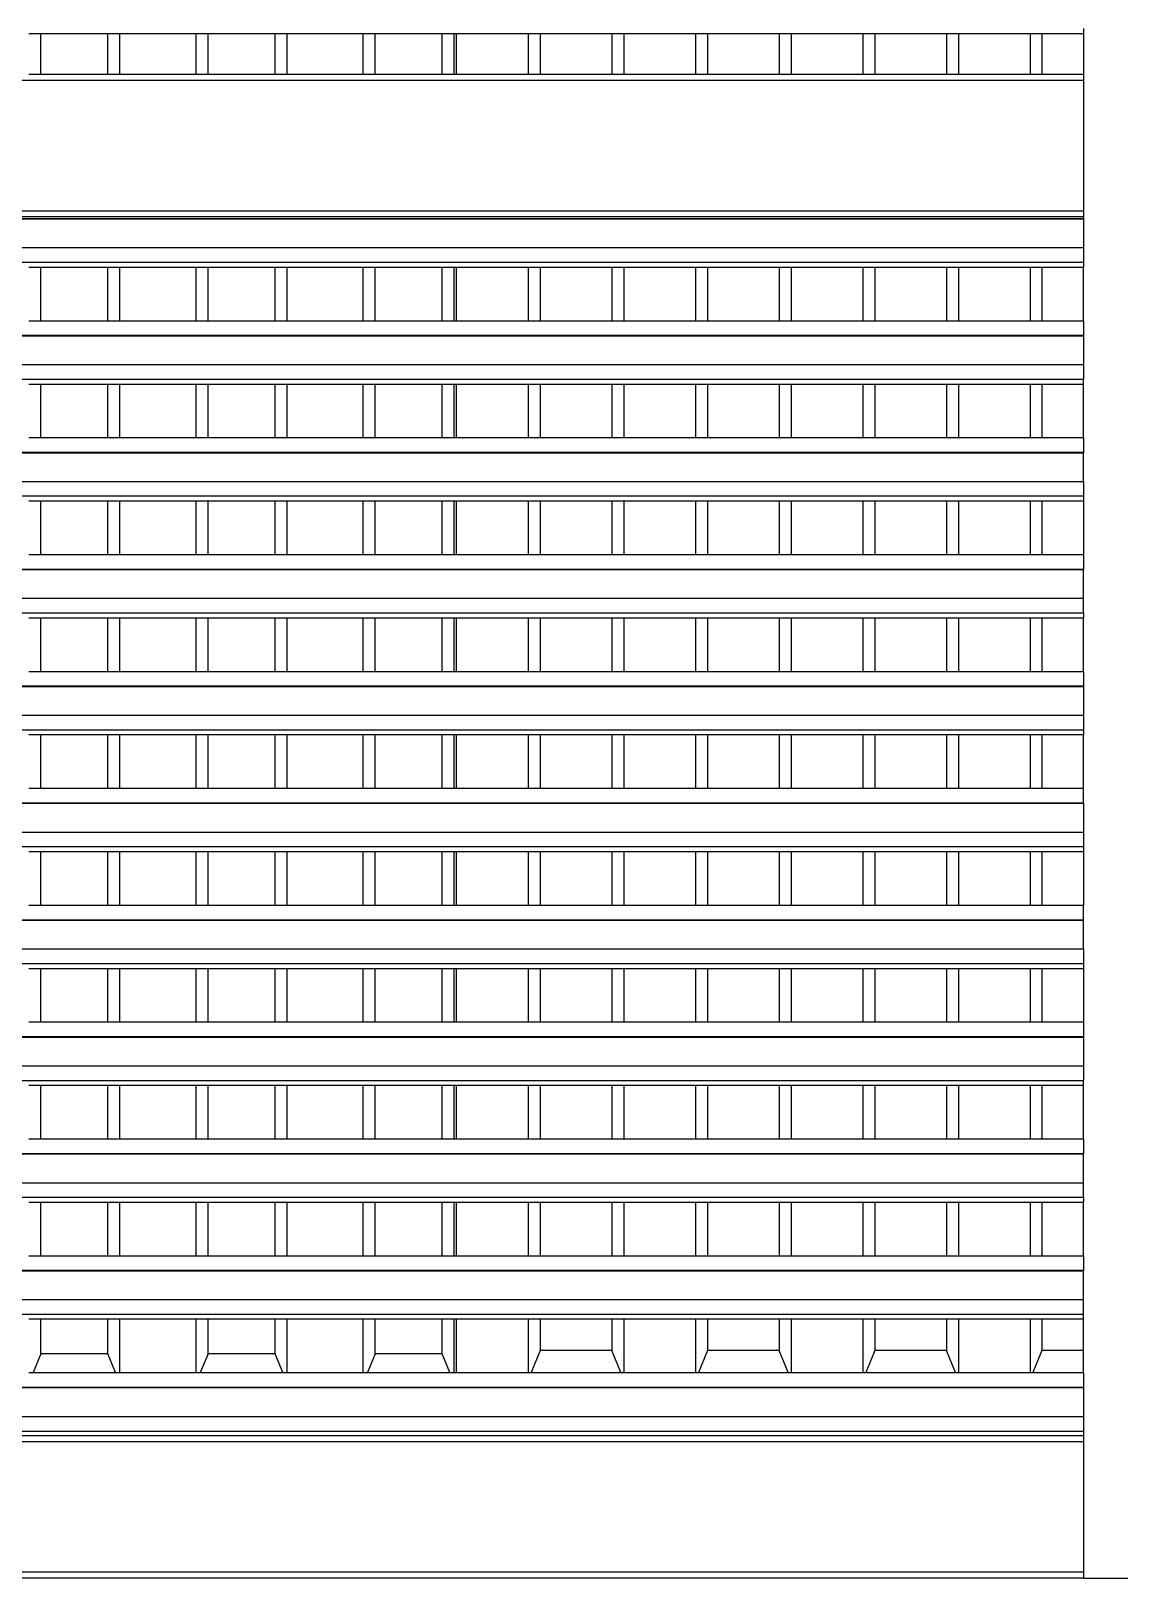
# Model space of a CAD drawing. Extents: x -49.7 to 49.7, y -10.2 to 18.8.
# Drawn here: x -23.678 to -21.841, y 11.671 to 14.282 of the extents above; entities that cross this region are included whole.
import ezdxf

# ---------------------------------------------------------------- set-up
doc = ezdxf.new("R2010")
doc.units = 0
doc.layers.get('0').update_dxf_attribs({"linetype": 'CONTINUOUS'})

msp = doc.modelspace()

# ---------------------------------------------------------------- linework, layer by layer
for p, q in [((-21.9007, 14.2862), (-21.9007, 14.2779)), ((-23.6815, 14.2779), (-23.6613, 14.2779)), ((-23.6613, 14.2083), (-23.6613, 14.2779)), ((-23.6613, 14.2779), (-23.5481, 14.2779)), ((-23.5481, 14.2083), (-23.5481, 14.2779)), ((-23.5481, 14.2779), (-23.528, 14.2779)), ((-23.528, 14.2083), (-23.528, 14.2779)), ((-23.528, 14.2779), (-23.3991, 14.2779)), ((-23.3991, 14.2083), (-23.3991, 14.2779)), ((-23.3991, 14.2779), (-23.3789, 14.2779)), ((-23.3789, 14.2083), (-23.3789, 14.2779)), ((-23.3789, 14.2779), (-23.2657, 14.2779)), ((-23.2657, 14.2083), (-23.2657, 14.2779)), ((-23.2657, 14.2779), (-23.2455, 14.2779)), ((-23.2455, 14.2083), (-23.2455, 14.2779)), ((-23.2455, 14.2779), (-23.1167, 14.2779)), ((-23.1167, 14.2083), (-23.1167, 14.2779)), ((-23.1167, 14.2779), (-23.0965, 14.2779)), ((-23.0965, 14.2083), (-23.0965, 14.2779)), ((-23.0965, 14.2779), (-22.9833, 14.2779)), ((-22.9833, 14.2083), (-22.9833, 14.2779)), ((-22.9833, 14.2779), (-22.9631, 14.2779)), ((-22.9631, 14.2083), (-22.9631, 14.2779)), ((-22.9631, 14.2779), (-22.9592, 14.2779)), ((-22.9592, 14.2083), (-22.9592, 14.2779)), ((-22.9592, 14.2779), (-22.8382, 14.2779)), ((-22.8382, 14.2779), (-22.8382, 14.2083)), ((-22.8382, 14.2779), (-22.818, 14.2779)), ((-22.818, 14.2779), (-22.818, 14.2083)), ((-22.818, 14.2779), (-22.697, 14.2779)), ((-22.697, 14.2779), (-22.697, 14.2083)), ((-22.697, 14.2779), (-22.6768, 14.2779)), ((-22.6768, 14.2779), (-22.6768, 14.2083)), ((-22.6768, 14.2779), (-22.5558, 14.2779)), ((-22.5558, 14.2779), (-22.5558, 14.2083)), ((-22.5558, 14.2779), (-22.5356, 14.2779)), ((-22.5356, 14.2779), (-22.5356, 14.2083)), ((-22.5356, 14.2779), (-22.4146, 14.2779)), ((-22.4146, 14.2779), (-22.4146, 14.2083)), ((-22.4146, 14.2779), (-22.3944, 14.2779)), ((-22.3944, 14.2779), (-22.3944, 14.2083)), ((-22.3944, 14.2779), (-22.2734, 14.2779)), ((-22.2734, 14.2779), (-22.2734, 14.2083)), ((-22.2734, 14.2779), (-22.2532, 14.2779)), ((-22.2532, 14.2779), (-22.2532, 14.2083)), ((-22.2532, 14.2779), (-22.1321, 14.2779)), ((-22.1321, 14.2779), (-22.1321, 14.2083)), ((-22.1321, 14.2779), (-22.112, 14.2779)), ((-22.112, 14.2779), (-22.112, 14.2083)), ((-22.112, 14.2779), (-21.9909, 14.2779)), ((-21.9909, 14.2779), (-21.9909, 14.2083)), ((-21.9909, 14.2779), (-21.9708, 14.2779)), ((-21.9708, 14.2779), (-21.9708, 14.2083)), ((-21.9708, 14.2779), (-21.9007, 14.2779)), ((-21.9007, 14.2779), (-21.9007, 14.2083)), ((-23.6613, 14.2083), (-23.6815, 14.2083)), ((-23.5481, 14.2083), (-23.6613, 14.2083)), ((-23.528, 14.2083), (-23.5481, 14.2083)), ((-23.3991, 14.2083), (-23.528, 14.2083)), ((-23.3789, 14.2083), (-23.3991, 14.2083)), ((-23.2657, 14.2083), (-23.3789, 14.2083)), ((-23.2455, 14.2083), (-23.2657, 14.2083)), ((-23.1167, 14.2083), (-23.2455, 14.2083)), ((-23.0965, 14.2083), (-23.1167, 14.2083)), ((-22.9833, 14.2083), (-23.0965, 14.2083)), ((-22.9631, 14.2083), (-22.9833, 14.2083)), ((-22.9592, 14.2083), (-22.9631, 14.2083)), ((-22.8382, 14.2083), (-22.9592, 14.2083)), ((-22.818, 14.2083), (-22.8382, 14.2083)), ((-22.697, 14.2083), (-22.818, 14.2083)), ((-22.6768, 14.2083), (-22.697, 14.2083)), ((-22.5558, 14.2083), (-22.6768, 14.2083)), ((-22.5356, 14.2083), (-22.5558, 14.2083)), ((-22.4146, 14.2083), (-22.5356, 14.2083)), ((-22.3944, 14.2083), (-22.4146, 14.2083)), ((-22.2734, 14.2083), (-22.3944, 14.2083)), ((-22.2532, 14.2083), (-22.2734, 14.2083)), ((-22.1321, 14.2083), (-22.2532, 14.2083)), ((-22.112, 14.2083), (-22.1321, 14.2083)), ((-21.9909, 14.2083), (-22.112, 14.2083)), ((-21.9708, 14.2083), (-21.9909, 14.2083)), ((-21.9007, 14.2083), (-21.9708, 14.2083)), ((-21.9007, 14.2083), (-21.9007, 14.1985)), ((-21.9007, 14.1985), (-25.4407, 14.1985)), ((-21.9007, 14.1985), (-21.9007, 13.9781)), ((-21.9007, 13.9781), (-25.4407, 13.9781)), ((-21.9007, 13.9781), (-21.9007, 13.9683)), ((-21.9007, 13.9683), (-25.4407, 13.9683)), ((-25.4407, 13.9656), (-21.9007, 13.9656)), ((-25.4407, 13.9648), (-21.9007, 13.9648)), ((-21.9007, 13.9683), (-21.9007, 13.9656)), ((-21.9007, 13.9656), (-21.9007, 13.9648)), ((-21.9007, 13.9648), (-21.9007, 13.9163)), ((-25.4407, 13.9163), (-21.9007, 13.9163)), ((-21.9007, 13.9163), (-21.9007, 13.8916)), ((-25.4407, 13.8916), (-21.9007, 13.8916)), ((-23.6815, 13.8834), (-23.6613, 13.8834)), ((-23.6613, 13.793), (-23.6613, 13.8834)), ((-23.6613, 13.8834), (-23.5481, 13.8834)), ((-23.5481, 13.793), (-23.5481, 13.8834)), ((-23.5481, 13.8834), (-23.528, 13.8834)), ((-23.528, 13.793), (-23.528, 13.8834)), ((-23.528, 13.8834), (-23.3991, 13.8834)), ((-23.3991, 13.793), (-23.3991, 13.8834)), ((-23.3991, 13.8834), (-23.3789, 13.8834)), ((-23.3789, 13.793), (-23.3789, 13.8834)), ((-23.3789, 13.8834), (-23.2657, 13.8834)), ((-23.2657, 13.793), (-23.2657, 13.8834)), ((-23.2657, 13.8834), (-23.2455, 13.8834)), ((-23.2455, 13.793), (-23.2455, 13.8834)), ((-23.2455, 13.8834), (-23.1167, 13.8834)), ((-23.1167, 13.793), (-23.1167, 13.8834)), ((-23.1167, 13.8834), (-23.0965, 13.8834)), ((-23.0965, 13.793), (-23.0965, 13.8834)), ((-23.0965, 13.8834), (-22.9833, 13.8834)), ((-22.9833, 13.793), (-22.9833, 13.8834)), ((-22.9833, 13.8834), (-22.9631, 13.8834)), ((-22.9631, 13.793), (-22.9631, 13.8834)), ((-22.9631, 13.8834), (-22.9592, 13.8834)), ((-22.9592, 13.793), (-22.9592, 13.8834)), ((-22.9592, 13.8834), (-22.8382, 13.8834)), ((-22.8382, 13.8834), (-22.8382, 13.793)), ((-22.8382, 13.8834), (-22.818, 13.8834)), ((-22.818, 13.8834), (-22.818, 13.793)), ((-22.818, 13.8834), (-22.697, 13.8834)), ((-22.697, 13.8834), (-22.697, 13.793)), ((-22.697, 13.8834), (-22.6768, 13.8834)), ((-22.6768, 13.8834), (-22.6768, 13.793)), ((-22.6768, 13.8834), (-22.5558, 13.8834)), ((-22.5558, 13.8834), (-22.5558, 13.793)), ((-22.5558, 13.8834), (-22.5356, 13.8834)), ((-22.5356, 13.8834), (-22.5356, 13.793)), ((-22.5356, 13.8834), (-22.4146, 13.8834)), ((-22.4146, 13.8834), (-22.4146, 13.793)), ((-22.4146, 13.8834), (-22.3944, 13.8834)), ((-22.3944, 13.8834), (-22.3944, 13.793)), ((-22.3944, 13.8834), (-22.2734, 13.8834)), ((-22.2734, 13.8834), (-22.2734, 13.793)), ((-22.2734, 13.8834), (-22.2532, 13.8834)), ((-22.2532, 13.8834), (-22.2532, 13.793)), ((-22.2532, 13.8834), (-22.1321, 13.8834)), ((-22.1321, 13.8834), (-22.1321, 13.793)), ((-22.1321, 13.8834), (-22.112, 13.8834)), ((-22.112, 13.8834), (-22.112, 13.793)), ((-22.112, 13.8834), (-21.9909, 13.8834)), ((-21.9909, 13.8834), (-21.9909, 13.793)), ((-21.9909, 13.8834), (-21.9708, 13.8834)), ((-21.9708, 13.8834), (-21.9708, 13.793)), ((-21.9708, 13.8834), (-21.9007, 13.8834)), ((-21.9007, 13.8916), (-21.9007, 13.8834)), ((-21.9007, 13.793), (-21.9007, 13.8834)), ((-23.6815, 13.793), (-23.6613, 13.793)), ((-23.6613, 13.793), (-23.5481, 13.793)), ((-23.5481, 13.793), (-23.528, 13.793)), ((-23.528, 13.793), (-23.3991, 13.793)), ((-23.3991, 13.793), (-23.3789, 13.793)), ((-23.3789, 13.793), (-23.2657, 13.793)), ((-23.2657, 13.793), (-23.2455, 13.793)), ((-23.2455, 13.793), (-23.1167, 13.793)), ((-23.1167, 13.793), (-23.0965, 13.793)), ((-23.0965, 13.793), (-22.9833, 13.793)), ((-22.9833, 13.793), (-22.9631, 13.793)), ((-22.9631, 13.793), (-22.9592, 13.793)), ((-22.9592, 13.793), (-22.8382, 13.793)), ((-22.8382, 13.793), (-22.818, 13.793)), ((-22.818, 13.793), (-22.697, 13.793)), ((-22.697, 13.793), (-22.6768, 13.793)), ((-22.6768, 13.793), (-22.5558, 13.793)), ((-22.5558, 13.793), (-22.5356, 13.793)), ((-22.5356, 13.793), (-22.4146, 13.793)), ((-22.4146, 13.793), (-22.3944, 13.793)), ((-22.3944, 13.793), (-22.2734, 13.793)), ((-22.2734, 13.793), (-22.2532, 13.793)), ((-22.2532, 13.793), (-22.1321, 13.793)), ((-22.1321, 13.793), (-22.112, 13.793)), ((-22.112, 13.793), (-21.9909, 13.793)), ((-21.9909, 13.793), (-21.9708, 13.793)), ((-21.9708, 13.793), (-21.9007, 13.793)), ((-21.9007, 13.793), (-21.9007, 13.7683)), ((-25.4407, 13.7683), (-21.9007, 13.7683)), ((-25.4407, 13.7675), (-21.9007, 13.7675)), ((-21.9007, 13.7683), (-21.9007, 13.7675)), ((-21.9007, 13.7675), (-21.9007, 13.719)), ((-25.4407, 13.719), (-21.9007, 13.719)), ((-21.9007, 13.719), (-21.9007, 13.6943)), ((-25.4407, 13.6943), (-21.9007, 13.6943)), ((-23.6815, 13.6861), (-23.6613, 13.6861)), ((-23.6613, 13.5957), (-23.6613, 13.6861)), ((-23.6613, 13.6861), (-23.5481, 13.6861)), ((-23.5481, 13.5957), (-23.5481, 13.6861)), ((-23.5481, 13.6861), (-23.528, 13.6861)), ((-23.528, 13.5957), (-23.528, 13.6861)), ((-23.528, 13.6861), (-23.3991, 13.6861)), ((-23.3991, 13.5957), (-23.3991, 13.6861)), ((-23.3991, 13.6861), (-23.3789, 13.6861)), ((-23.3789, 13.5957), (-23.3789, 13.6861)), ((-23.3789, 13.6861), (-23.2657, 13.6861)), ((-23.2657, 13.5957), (-23.2657, 13.6861)), ((-23.2657, 13.6861), (-23.2455, 13.6861)), ((-23.2455, 13.5957), (-23.2455, 13.6861)), ((-23.2455, 13.6861), (-23.1167, 13.6861)), ((-23.1167, 13.5957), (-23.1167, 13.6861)), ((-23.1167, 13.6861), (-23.0965, 13.6861)), ((-23.0965, 13.5957), (-23.0965, 13.6861)), ((-23.0965, 13.6861), (-22.9833, 13.6861)), ((-22.9833, 13.5957), (-22.9833, 13.6861)), ((-22.9833, 13.6861), (-22.9631, 13.6861)), ((-22.9631, 13.5957), (-22.9631, 13.6861)), ((-22.9631, 13.6861), (-22.9592, 13.6861)), ((-22.9592, 13.5957), (-22.9592, 13.6861)), ((-22.9592, 13.6861), (-22.8382, 13.6861)), ((-22.8382, 13.6861), (-22.8382, 13.5957)), ((-22.8382, 13.6861), (-22.818, 13.6861)), ((-22.818, 13.6861), (-22.818, 13.5957)), ((-22.818, 13.6861), (-22.697, 13.6861)), ((-22.697, 13.6861), (-22.697, 13.5957)), ((-22.697, 13.6861), (-22.6768, 13.6861)), ((-22.6768, 13.6861), (-22.6768, 13.5957)), ((-22.6768, 13.6861), (-22.5558, 13.6861)), ((-22.5558, 13.6861), (-22.5558, 13.5957)), ((-22.5558, 13.6861), (-22.5356, 13.6861)), ((-22.5356, 13.6861), (-22.5356, 13.5957)), ((-22.5356, 13.6861), (-22.4146, 13.6861)), ((-22.4146, 13.6861), (-22.4146, 13.5957)), ((-22.4146, 13.6861), (-22.3944, 13.6861)), ((-22.3944, 13.6861), (-22.3944, 13.5957)), ((-22.3944, 13.6861), (-22.2734, 13.6861)), ((-22.2734, 13.6861), (-22.2734, 13.5957)), ((-22.2734, 13.6861), (-22.2532, 13.6861)), ((-22.2532, 13.6861), (-22.2532, 13.5957)), ((-22.2532, 13.6861), (-22.1321, 13.6861)), ((-22.1321, 13.6861), (-22.1321, 13.5957)), ((-22.1321, 13.6861), (-22.112, 13.6861)), ((-22.112, 13.6861), (-22.112, 13.5957)), ((-22.112, 13.6861), (-21.9909, 13.6861)), ((-21.9909, 13.6861), (-21.9909, 13.5957)), ((-21.9909, 13.6861), (-21.9708, 13.6861)), ((-21.9708, 13.6861), (-21.9708, 13.5957)), ((-21.9708, 13.6861), (-21.9007, 13.6861)), ((-21.9007, 13.6861), (-21.9007, 13.6943)), ((-21.9007, 13.5957), (-21.9007, 13.6861)), ((-23.6815, 13.5957), (-23.6613, 13.5957)), ((-23.6613, 13.5957), (-23.5481, 13.5957)), ((-23.5481, 13.5957), (-23.528, 13.5957)), ((-23.528, 13.5957), (-23.3991, 13.5957)), ((-23.3991, 13.5957), (-23.3789, 13.5957)), ((-23.3789, 13.5957), (-23.2657, 13.5957)), ((-23.2657, 13.5957), (-23.2455, 13.5957)), ((-23.2455, 13.5957), (-23.1167, 13.5957)), ((-23.1167, 13.5957), (-23.0965, 13.5957)), ((-23.0965, 13.5957), (-22.9833, 13.5957)), ((-22.9833, 13.5957), (-22.9631, 13.5957)), ((-22.9631, 13.5957), (-22.9592, 13.5957)), ((-22.9592, 13.5957), (-22.8382, 13.5957)), ((-22.8382, 13.5957), (-22.818, 13.5957)), ((-22.818, 13.5957), (-22.697, 13.5957)), ((-22.697, 13.5957), (-22.6768, 13.5957)), ((-22.6768, 13.5957), (-22.5558, 13.5957)), ((-22.5558, 13.5957), (-22.5356, 13.5957)), ((-22.5356, 13.5957), (-22.4146, 13.5957)), ((-22.4146, 13.5957), (-22.3944, 13.5957)), ((-22.3944, 13.5957), (-22.2734, 13.5957)), ((-22.2734, 13.5957), (-22.2532, 13.5957)), ((-22.2532, 13.5957), (-22.1321, 13.5957)), ((-22.1321, 13.5957), (-22.112, 13.5957)), ((-22.112, 13.5957), (-21.9909, 13.5957)), ((-21.9909, 13.5957), (-21.9708, 13.5957)), ((-21.9708, 13.5957), (-21.9007, 13.5957)), ((-21.9007, 13.5957), (-21.9007, 13.571)), ((-25.4407, 13.571), (-21.9007, 13.571)), ((-25.4407, 13.5702), (-21.9007, 13.5702)), ((-21.9007, 13.571), (-21.9007, 13.5702)), ((-21.9007, 13.5217), (-21.9007, 13.5702)), ((-25.4407, 13.5217), (-21.9007, 13.5217)), ((-21.9007, 13.5217), (-21.9007, 13.4971)), ((-25.4407, 13.4971), (-21.9007, 13.4971)), ((-23.6815, 13.4888), (-23.6613, 13.4888)), ((-23.6613, 13.3984), (-23.6613, 13.4888)), ((-23.6613, 13.4888), (-23.5481, 13.4888)), ((-23.5481, 13.3984), (-23.5481, 13.4888)), ((-23.5481, 13.4888), (-23.528, 13.4888)), ((-23.528, 13.3984), (-23.528, 13.4888)), ((-23.528, 13.4888), (-23.3991, 13.4888)), ((-23.3991, 13.3984), (-23.3991, 13.4888)), ((-23.3991, 13.4888), (-23.3789, 13.4888)), ((-23.3789, 13.3984), (-23.3789, 13.4888)), ((-23.3789, 13.4888), (-23.2657, 13.4888)), ((-23.2657, 13.3984), (-23.2657, 13.4888)), ((-23.2657, 13.4888), (-23.2455, 13.4888)), ((-23.2455, 13.3984), (-23.2455, 13.4888)), ((-23.2455, 13.4888), (-23.1167, 13.4888)), ((-23.1167, 13.3984), (-23.1167, 13.4888)), ((-23.1167, 13.4888), (-23.0965, 13.4888)), ((-23.0965, 13.3984), (-23.0965, 13.4888)), ((-23.0965, 13.4888), (-22.9833, 13.4888)), ((-22.9833, 13.3984), (-22.9833, 13.4888)), ((-22.9833, 13.4888), (-22.9631, 13.4888)), ((-22.9631, 13.3984), (-22.9631, 13.4888)), ((-22.9631, 13.4888), (-22.9592, 13.4888)), ((-22.9592, 13.3984), (-22.9592, 13.4888)), ((-22.9592, 13.4888), (-22.8382, 13.4888)), ((-22.8382, 13.4888), (-22.8382, 13.3984)), ((-22.8382, 13.4888), (-22.818, 13.4888)), ((-22.818, 13.4888), (-22.818, 13.3984)), ((-22.818, 13.4888), (-22.697, 13.4888)), ((-22.697, 13.4888), (-22.697, 13.3984)), ((-22.697, 13.4888), (-22.6768, 13.4888)), ((-22.6768, 13.4888), (-22.6768, 13.3984)), ((-22.6768, 13.4888), (-22.5558, 13.4888)), ((-22.5558, 13.4888), (-22.5558, 13.3984)), ((-22.5558, 13.4888), (-22.5356, 13.4888)), ((-22.5356, 13.4888), (-22.5356, 13.3984)), ((-22.5356, 13.4888), (-22.4146, 13.4888)), ((-22.4146, 13.4888), (-22.4146, 13.3984)), ((-22.4146, 13.4888), (-22.3944, 13.4888)), ((-22.3944, 13.4888), (-22.3944, 13.3984)), ((-22.3944, 13.4888), (-22.2734, 13.4888)), ((-22.2734, 13.4888), (-22.2734, 13.3984)), ((-22.2734, 13.4888), (-22.2532, 13.4888)), ((-22.2532, 13.4888), (-22.2532, 13.3984)), ((-22.2532, 13.4888), (-22.1321, 13.4888)), ((-22.1321, 13.4888), (-22.1321, 13.3984)), ((-22.1321, 13.4888), (-22.112, 13.4888)), ((-22.112, 13.4888), (-22.112, 13.3984)), ((-22.112, 13.4888), (-21.9909, 13.4888)), ((-21.9909, 13.4888), (-21.9909, 13.3984)), ((-21.9909, 13.4888), (-21.9708, 13.4888)), ((-21.9708, 13.4888), (-21.9708, 13.3984)), ((-21.9708, 13.4888), (-21.9007, 13.4888)), ((-21.9007, 13.4971), (-21.9007, 13.4888)), ((-21.9007, 13.4888), (-21.9007, 13.3984)), ((-23.6815, 13.3984), (-23.6613, 13.3984)), ((-23.6613, 13.3984), (-23.5481, 13.3984)), ((-23.5481, 13.3984), (-23.528, 13.3984)), ((-23.528, 13.3984), (-23.3991, 13.3984)), ((-23.3991, 13.3984), (-23.3789, 13.3984)), ((-23.3789, 13.3984), (-23.2657, 13.3984)), ((-23.2657, 13.3984), (-23.2455, 13.3984)), ((-23.2455, 13.3984), (-23.1167, 13.3984)), ((-23.1167, 13.3984), (-23.0965, 13.3984)), ((-23.0965, 13.3984), (-22.9833, 13.3984)), ((-22.9833, 13.3984), (-22.9631, 13.3984)), ((-22.9631, 13.3984), (-22.9592, 13.3984)), ((-22.9592, 13.3984), (-22.8382, 13.3984)), ((-22.8382, 13.3984), (-22.818, 13.3984)), ((-22.818, 13.3984), (-22.697, 13.3984)), ((-22.697, 13.3984), (-22.6768, 13.3984)), ((-22.6768, 13.3984), (-22.5558, 13.3984)), ((-22.5558, 13.3984), (-22.5356, 13.3984)), ((-22.5356, 13.3984), (-22.4146, 13.3984)), ((-22.4146, 13.3984), (-22.3944, 13.3984)), ((-22.3944, 13.3984), (-22.2734, 13.3984)), ((-22.2734, 13.3984), (-22.2532, 13.3984)), ((-22.2532, 13.3984), (-22.1321, 13.3984)), ((-22.1321, 13.3984), (-22.112, 13.3984)), ((-22.112, 13.3984), (-21.9909, 13.3984)), ((-21.9909, 13.3984), (-21.9708, 13.3984)), ((-21.9708, 13.3984), (-21.9007, 13.3984)), ((-21.9007, 13.3984), (-21.9007, 13.3738)), ((-25.4407, 13.3738), (-21.9007, 13.3738)), ((-25.4407, 13.3729), (-21.9007, 13.3729)), ((-21.9007, 13.3738), (-21.9007, 13.3729)), ((-21.9007, 13.3244), (-21.9007, 13.3729)), ((-25.4407, 13.3244), (-21.9007, 13.3244)), ((-21.9007, 13.2998), (-21.9007, 13.3244)), ((-25.4407, 13.2998), (-21.9007, 13.2998)), ((-21.9007, 13.2998), (-21.9007, 13.2916)), ((-23.6815, 13.2916), (-23.6613, 13.2916)), ((-23.6613, 13.2011), (-23.6613, 13.2916)), ((-23.6613, 13.2916), (-23.5481, 13.2916)), ((-23.5481, 13.2011), (-23.5481, 13.2916)), ((-23.5481, 13.2916), (-23.528, 13.2916)), ((-23.528, 13.2011), (-23.528, 13.2916)), ((-23.528, 13.2916), (-23.3991, 13.2916)), ((-23.3991, 13.2011), (-23.3991, 13.2916)), ((-23.3991, 13.2916), (-23.3789, 13.2916)), ((-23.3789, 13.2011), (-23.3789, 13.2916)), ((-23.3789, 13.2916), (-23.2657, 13.2916)), ((-23.2657, 13.2011), (-23.2657, 13.2916)), ((-23.2657, 13.2916), (-23.2455, 13.2916)), ((-23.2455, 13.2011), (-23.2455, 13.2916)), ((-23.2455, 13.2916), (-23.1167, 13.2916)), ((-23.1167, 13.2011), (-23.1167, 13.2916)), ((-23.1167, 13.2916), (-23.0965, 13.2916)), ((-23.0965, 13.2011), (-23.0965, 13.2916)), ((-23.0965, 13.2916), (-22.9833, 13.2916)), ((-22.9833, 13.2011), (-22.9833, 13.2916)), ((-22.9833, 13.2916), (-22.9631, 13.2916)), ((-22.9631, 13.2011), (-22.9631, 13.2916)), ((-22.9631, 13.2916), (-22.9592, 13.2916)), ((-22.9592, 13.2011), (-22.9592, 13.2916)), ((-22.9592, 13.2916), (-22.8382, 13.2916)), ((-22.8382, 13.2916), (-22.8382, 13.2011)), ((-22.8382, 13.2916), (-22.818, 13.2916)), ((-22.818, 13.2916), (-22.818, 13.2011)), ((-22.818, 13.2916), (-22.697, 13.2916)), ((-22.697, 13.2916), (-22.697, 13.2011)), ((-22.697, 13.2916), (-22.6768, 13.2916)), ((-22.6768, 13.2916), (-22.6768, 13.2011)), ((-22.6768, 13.2916), (-22.5558, 13.2916)), ((-22.5558, 13.2916), (-22.5558, 13.2011)), ((-22.5558, 13.2916), (-22.5356, 13.2916)), ((-22.5356, 13.2916), (-22.5356, 13.2011)), ((-22.5356, 13.2916), (-22.4146, 13.2916)), ((-22.4146, 13.2916), (-22.4146, 13.2011)), ((-22.4146, 13.2916), (-22.3944, 13.2916)), ((-22.3944, 13.2916), (-22.3944, 13.2011)), ((-22.3944, 13.2916), (-22.2734, 13.2916)), ((-22.2734, 13.2916), (-22.2734, 13.2011)), ((-22.2734, 13.2916), (-22.2532, 13.2916)), ((-22.2532, 13.2916), (-22.2532, 13.2011)), ((-22.2532, 13.2916), (-22.1321, 13.2916)), ((-22.1321, 13.2916), (-22.1321, 13.2011)), ((-22.1321, 13.2916), (-22.112, 13.2916)), ((-22.112, 13.2916), (-22.112, 13.2011)), ((-22.112, 13.2916), (-21.9909, 13.2916)), ((-21.9909, 13.2916), (-21.9909, 13.2011)), ((-21.9909, 13.2916), (-21.9708, 13.2916)), ((-21.9708, 13.2916), (-21.9708, 13.2011)), ((-21.9708, 13.2916), (-21.9007, 13.2916)), ((-21.9007, 13.2011), (-21.9007, 13.2916)), ((-23.6815, 13.2011), (-23.6613, 13.2011)), ((-23.6613, 13.2011), (-23.5481, 13.2011)), ((-23.5481, 13.2011), (-23.528, 13.2011)), ((-23.528, 13.2011), (-23.3991, 13.2011)), ((-23.3991, 13.2011), (-23.3789, 13.2011)), ((-23.3789, 13.2011), (-23.2657, 13.2011)), ((-23.2657, 13.2011), (-23.2455, 13.2011)), ((-23.2455, 13.2011), (-23.1167, 13.2011)), ((-23.1167, 13.2011), (-23.0965, 13.2011)), ((-23.0965, 13.2011), (-22.9833, 13.2011)), ((-22.9833, 13.2011), (-22.9631, 13.2011)), ((-22.9631, 13.2011), (-22.9592, 13.2011)), ((-22.9592, 13.2011), (-22.8382, 13.2011)), ((-22.8382, 13.2011), (-22.818, 13.2011)), ((-22.818, 13.2011), (-22.697, 13.2011)), ((-22.697, 13.2011), (-22.6768, 13.2011)), ((-22.6768, 13.2011), (-22.5558, 13.2011)), ((-22.5558, 13.2011), (-22.5356, 13.2011)), ((-22.5356, 13.2011), (-22.4146, 13.2011)), ((-22.4146, 13.2011), (-22.3944, 13.2011)), ((-22.3944, 13.2011), (-22.2734, 13.2011)), ((-22.2734, 13.2011), (-22.2532, 13.2011)), ((-22.2532, 13.2011), (-22.1321, 13.2011)), ((-22.1321, 13.2011), (-22.112, 13.2011)), ((-22.112, 13.2011), (-21.9909, 13.2011)), ((-21.9909, 13.2011), (-21.9708, 13.2011)), ((-21.9708, 13.2011), (-21.9007, 13.2011)), ((-21.9007, 13.2011), (-21.9007, 13.1765)), ((-25.4407, 13.1765), (-21.9007, 13.1765)), ((-25.4407, 13.1757), (-21.9007, 13.1757)), ((-21.9007, 13.1765), (-21.9007, 13.1757)), ((-21.9007, 13.1757), (-21.9007, 13.1272)), ((-25.4407, 13.1272), (-21.9007, 13.1272)), ((-21.9007, 13.1272), (-21.9007, 13.1025)), ((-25.4407, 13.1025), (-21.9007, 13.1025)), ((-23.6815, 13.0943), (-23.6613, 13.0943)), ((-23.6613, 13.0039), (-23.6613, 13.0943)), ((-23.6613, 13.0943), (-23.5481, 13.0943)), ((-23.5481, 13.0039), (-23.5481, 13.0943)), ((-23.5481, 13.0943), (-23.528, 13.0943)), ((-23.528, 13.0039), (-23.528, 13.0943)), ((-23.528, 13.0943), (-23.3991, 13.0943)), ((-23.3991, 13.0039), (-23.3991, 13.0943)), ((-23.3991, 13.0943), (-23.3789, 13.0943)), ((-23.3789, 13.0039), (-23.3789, 13.0943)), ((-23.3789, 13.0943), (-23.2657, 13.0943)), ((-23.2657, 13.0039), (-23.2657, 13.0943)), ((-23.2657, 13.0943), (-23.2455, 13.0943)), ((-23.2455, 13.0039), (-23.2455, 13.0943)), ((-23.2455, 13.0943), (-23.1167, 13.0943)), ((-23.1167, 13.0039), (-23.1167, 13.0943)), ((-23.1167, 13.0943), (-23.0965, 13.0943)), ((-23.0965, 13.0039), (-23.0965, 13.0943)), ((-23.0965, 13.0943), (-22.9833, 13.0943)), ((-22.9833, 13.0039), (-22.9833, 13.0943)), ((-22.9833, 13.0943), (-22.9631, 13.0943)), ((-22.9631, 13.0039), (-22.9631, 13.0943)), ((-22.9631, 13.0943), (-22.9592, 13.0943)), ((-22.9592, 13.0039), (-22.9592, 13.0943)), ((-22.9592, 13.0943), (-22.8382, 13.0943)), ((-22.8382, 13.0943), (-22.8382, 13.0039)), ((-22.8382, 13.0943), (-22.818, 13.0943)), ((-22.818, 13.0943), (-22.818, 13.0039)), ((-22.818, 13.0943), (-22.697, 13.0943)), ((-22.697, 13.0943), (-22.697, 13.0039)), ((-22.697, 13.0943), (-22.6768, 13.0943)), ((-22.6768, 13.0943), (-22.6768, 13.0039)), ((-22.6768, 13.0943), (-22.5558, 13.0943)), ((-22.5558, 13.0943), (-22.5558, 13.0039)), ((-22.5558, 13.0943), (-22.5356, 13.0943)), ((-22.5356, 13.0943), (-22.5356, 13.0039)), ((-22.5356, 13.0943), (-22.4146, 13.0943)), ((-22.4146, 13.0943), (-22.4146, 13.0039)), ((-22.4146, 13.0943), (-22.3944, 13.0943)), ((-22.3944, 13.0943), (-22.3944, 13.0039)), ((-22.3944, 13.0943), (-22.2734, 13.0943)), ((-22.2734, 13.0943), (-22.2734, 13.0039)), ((-22.2734, 13.0943), (-22.2532, 13.0943)), ((-22.2532, 13.0943), (-22.2532, 13.0039)), ((-22.2532, 13.0943), (-22.1321, 13.0943)), ((-22.1321, 13.0943), (-22.1321, 13.0039)), ((-22.1321, 13.0943), (-22.112, 13.0943)), ((-22.112, 13.0943), (-22.112, 13.0039)), ((-22.112, 13.0943), (-21.9909, 13.0943)), ((-21.9909, 13.0943), (-21.9909, 13.0039)), ((-21.9909, 13.0943), (-21.9708, 13.0943)), ((-21.9708, 13.0943), (-21.9708, 13.0039)), ((-21.9708, 13.0943), (-21.9007, 13.0943)), ((-21.9007, 13.1025), (-21.9007, 13.0943)), ((-21.9007, 13.0039), (-21.9007, 13.0943)), ((-25.4407, 12.9792), (-21.9007, 12.9792)), ((-23.6815, 13.0039), (-23.6613, 13.0039)), ((-23.6613, 13.0039), (-23.5481, 13.0039)), ((-23.5481, 13.0039), (-23.528, 13.0039)), ((-23.528, 13.0039), (-23.3991, 13.0039)), ((-23.3991, 13.0039), (-23.3789, 13.0039)), ((-23.3789, 13.0039), (-23.2657, 13.0039)), ((-23.2657, 13.0039), (-23.2455, 13.0039)), ((-23.2455, 13.0039), (-23.1167, 13.0039)), ((-23.1167, 13.0039), (-23.0965, 13.0039)), ((-23.0965, 13.0039), (-22.9833, 13.0039)), ((-22.9833, 13.0039), (-22.9631, 13.0039)), ((-22.9631, 13.0039), (-22.9592, 13.0039)), ((-22.9592, 13.0039), (-22.8382, 13.0039)), ((-22.8382, 13.0039), (-22.818, 13.0039)), ((-22.818, 13.0039), (-22.697, 13.0039)), ((-22.697, 13.0039), (-22.6768, 13.0039)), ((-22.6768, 13.0039), (-22.5558, 13.0039)), ((-22.5558, 13.0039), (-22.5356, 13.0039)), ((-22.5356, 13.0039), (-22.4146, 13.0039)), ((-22.4146, 13.0039), (-22.3944, 13.0039)), ((-22.3944, 13.0039), (-22.2734, 13.0039)), ((-22.2734, 13.0039), (-22.2532, 13.0039)), ((-22.2532, 13.0039), (-22.1321, 13.0039)), ((-22.1321, 13.0039), (-22.112, 13.0039)), ((-22.112, 13.0039), (-21.9909, 13.0039)), ((-21.9909, 13.0039), (-21.9708, 13.0039)), ((-21.9708, 13.0039), (-21.9007, 13.0039)), ((-21.9007, 12.9792), (-21.9007, 13.0039)), ((-21.9007, 12.9792), (-21.9007, 12.9784)), ((-25.4407, 12.9784), (-21.9007, 12.9784)), ((-21.9007, 12.9784), (-21.9007, 12.9299)), ((-25.4407, 12.9299), (-21.9007, 12.9299)), ((-21.9007, 12.9299), (-21.9007, 12.9052)), ((-25.4407, 12.9052), (-21.9007, 12.9052)), ((-21.9007, 12.9052), (-21.9007, 12.897)), ((-23.6815, 12.897), (-23.6613, 12.897)), ((-23.6613, 12.8066), (-23.6613, 12.897)), ((-23.6613, 12.897), (-23.5481, 12.897)), ((-23.5481, 12.8066), (-23.5481, 12.897)), ((-23.5481, 12.897), (-23.528, 12.897)), ((-23.528, 12.8066), (-23.528, 12.897)), ((-23.528, 12.897), (-23.3991, 12.897)), ((-23.3991, 12.8066), (-23.3991, 12.897)), ((-23.3991, 12.897), (-23.3789, 12.897)), ((-23.3789, 12.8066), (-23.3789, 12.897)), ((-23.3789, 12.897), (-23.2657, 12.897)), ((-23.2657, 12.8066), (-23.2657, 12.897)), ((-23.2657, 12.897), (-23.2455, 12.897)), ((-23.2455, 12.8066), (-23.2455, 12.897)), ((-23.2455, 12.897), (-23.1167, 12.897)), ((-23.1167, 12.8066), (-23.1167, 12.897)), ((-23.1167, 12.897), (-23.0965, 12.897)), ((-23.0965, 12.8066), (-23.0965, 12.897)), ((-23.0965, 12.897), (-22.9833, 12.897)), ((-22.9833, 12.8066), (-22.9833, 12.897)), ((-22.9833, 12.897), (-22.9631, 12.897)), ((-22.9631, 12.8066), (-22.9631, 12.897)), ((-22.9631, 12.897), (-22.9592, 12.897)), ((-22.9592, 12.8066), (-22.9592, 12.897)), ((-22.9592, 12.897), (-22.8382, 12.897)), ((-22.8382, 12.897), (-22.8382, 12.8066)), ((-22.8382, 12.897), (-22.818, 12.897)), ((-22.818, 12.897), (-22.818, 12.8066)), ((-22.818, 12.897), (-22.697, 12.897)), ((-22.697, 12.897), (-22.697, 12.8066)), ((-22.697, 12.897), (-22.6768, 12.897)), ((-22.6768, 12.897), (-22.6768, 12.8066)), ((-22.6768, 12.897), (-22.5558, 12.897)), ((-22.5558, 12.897), (-22.5558, 12.8066)), ((-22.5558, 12.897), (-22.5356, 12.897)), ((-22.5356, 12.897), (-22.5356, 12.8066)), ((-22.5356, 12.897), (-22.4146, 12.897)), ((-22.4146, 12.897), (-22.4146, 12.8066)), ((-22.4146, 12.897), (-22.3944, 12.897)), ((-22.3944, 12.897), (-22.3944, 12.8066)), ((-22.3944, 12.897), (-22.2734, 12.897)), ((-22.2734, 12.897), (-22.2734, 12.8066)), ((-22.2734, 12.897), (-22.2532, 12.897)), ((-22.2532, 12.897), (-22.2532, 12.8066)), ((-22.2532, 12.897), (-22.1321, 12.897)), ((-22.1321, 12.897), (-22.1321, 12.8066)), ((-22.1321, 12.897), (-22.112, 12.897)), ((-22.112, 12.897), (-22.112, 12.8066)), ((-22.112, 12.897), (-21.9909, 12.897)), ((-21.9909, 12.897), (-21.9909, 12.8066)), ((-21.9909, 12.897), (-21.9708, 12.897)), ((-21.9708, 12.897), (-21.9708, 12.8066)), ((-21.9708, 12.897), (-21.9007, 12.897)), ((-21.9007, 12.897), (-21.9007, 12.8066)), ((-23.6815, 12.8066), (-23.6613, 12.8066)), ((-23.6613, 12.8066), (-23.5481, 12.8066)), ((-23.5481, 12.8066), (-23.528, 12.8066)), ((-23.528, 12.8066), (-23.3991, 12.8066)), ((-23.3991, 12.8066), (-23.3789, 12.8066)), ((-23.3789, 12.8066), (-23.2657, 12.8066)), ((-23.2657, 12.8066), (-23.2455, 12.8066)), ((-23.2455, 12.8066), (-23.1167, 12.8066)), ((-23.1167, 12.8066), (-23.0965, 12.8066)), ((-23.0965, 12.8066), (-22.9833, 12.8066)), ((-22.9833, 12.8066), (-22.9631, 12.8066)), ((-22.9631, 12.8066), (-22.9592, 12.8066)), ((-22.9592, 12.8066), (-22.8382, 12.8066)), ((-22.8382, 12.8066), (-22.818, 12.8066)), ((-22.818, 12.8066), (-22.697, 12.8066)), ((-22.697, 12.8066), (-22.6768, 12.8066)), ((-22.6768, 12.8066), (-22.5558, 12.8066)), ((-22.5558, 12.8066), (-22.5356, 12.8066)), ((-22.5356, 12.8066), (-22.4146, 12.8066)), ((-22.4146, 12.8066), (-22.3944, 12.8066)), ((-22.3944, 12.8066), (-22.2734, 12.8066)), ((-22.2734, 12.8066), (-22.2532, 12.8066)), ((-22.2532, 12.8066), (-22.1321, 12.8066)), ((-22.1321, 12.8066), (-22.112, 12.8066)), ((-22.112, 12.8066), (-21.9909, 12.8066)), ((-21.9909, 12.8066), (-21.9708, 12.8066)), ((-21.9708, 12.8066), (-21.9007, 12.8066)), ((-21.9007, 12.7819), (-21.9007, 12.8066)), ((-25.4407, 12.7819), (-21.9007, 12.7819)), ((-25.4407, 12.7811), (-21.9007, 12.7811)), ((-21.9007, 12.7819), (-21.9007, 12.7811)), ((-21.9007, 12.7326), (-21.9007, 12.7811)), ((-25.4407, 12.7326), (-21.9007, 12.7326)), ((-21.9007, 12.7326), (-21.9007, 12.7079)), ((-25.4407, 12.7079), (-21.9007, 12.7079)), ((-23.6815, 12.6997), (-23.6613, 12.6997)), ((-23.6613, 12.6093), (-23.6613, 12.6997)), ((-23.6613, 12.6997), (-23.5481, 12.6997)), ((-23.5481, 12.6093), (-23.5481, 12.6997)), ((-23.5481, 12.6997), (-23.528, 12.6997)), ((-23.528, 12.6093), (-23.528, 12.6997)), ((-23.528, 12.6997), (-23.3991, 12.6997)), ((-23.3991, 12.6093), (-23.3991, 12.6997)), ((-23.3991, 12.6997), (-23.3789, 12.6997)), ((-23.3789, 12.6093), (-23.3789, 12.6997)), ((-23.3789, 12.6997), (-23.2657, 12.6997)), ((-23.2657, 12.6093), (-23.2657, 12.6997)), ((-23.2657, 12.6997), (-23.2455, 12.6997)), ((-23.2455, 12.6093), (-23.2455, 12.6997)), ((-23.2455, 12.6997), (-23.1167, 12.6997)), ((-23.1167, 12.6093), (-23.1167, 12.6997)), ((-23.1167, 12.6997), (-23.0965, 12.6997)), ((-23.0965, 12.6093), (-23.0965, 12.6997)), ((-23.0965, 12.6997), (-22.9833, 12.6997)), ((-22.9833, 12.6093), (-22.9833, 12.6997)), ((-22.9833, 12.6997), (-22.9631, 12.6997)), ((-22.9631, 12.6093), (-22.9631, 12.6997)), ((-22.9631, 12.6997), (-22.9592, 12.6997)), ((-22.9592, 12.6093), (-22.9592, 12.6997)), ((-22.9592, 12.6997), (-22.8382, 12.6997)), ((-22.8382, 12.6997), (-22.8382, 12.6093)), ((-22.8382, 12.6997), (-22.818, 12.6997)), ((-22.818, 12.6997), (-22.818, 12.6093)), ((-22.818, 12.6997), (-22.697, 12.6997)), ((-22.697, 12.6997), (-22.697, 12.6093)), ((-22.697, 12.6997), (-22.6768, 12.6997)), ((-22.6768, 12.6997), (-22.6768, 12.6093)), ((-22.6768, 12.6997), (-22.5558, 12.6997)), ((-22.5558, 12.6997), (-22.5558, 12.6093)), ((-22.5558, 12.6997), (-22.5356, 12.6997)), ((-22.5356, 12.6997), (-22.5356, 12.6093)), ((-22.5356, 12.6997), (-22.4146, 12.6997)), ((-22.4146, 12.6997), (-22.4146, 12.6093)), ((-22.4146, 12.6997), (-22.3944, 12.6997)), ((-22.3944, 12.6997), (-22.3944, 12.6093)), ((-22.3944, 12.6997), (-22.2734, 12.6997)), ((-22.2734, 12.6997), (-22.2734, 12.6093)), ((-22.2734, 12.6997), (-22.2532, 12.6997)), ((-22.2532, 12.6997), (-22.2532, 12.6093)), ((-22.2532, 12.6997), (-22.1321, 12.6997)), ((-22.1321, 12.6997), (-22.1321, 12.6093)), ((-22.1321, 12.6997), (-22.112, 12.6997)), ((-22.112, 12.6997), (-22.112, 12.6093)), ((-22.112, 12.6997), (-21.9909, 12.6997)), ((-21.9909, 12.6997), (-21.9909, 12.6093)), ((-21.9909, 12.6997), (-21.9708, 12.6997)), ((-21.9708, 12.6997), (-21.9708, 12.6093)), ((-21.9708, 12.6997), (-21.9007, 12.6997)), ((-21.9007, 12.7079), (-21.9007, 12.6997)), ((-21.9007, 12.6997), (-21.9007, 12.6093)), ((-23.6815, 12.6093), (-23.6613, 12.6093)), ((-23.6613, 12.6093), (-23.5481, 12.6093)), ((-23.5481, 12.6093), (-23.528, 12.6093)), ((-23.528, 12.6093), (-23.3991, 12.6093)), ((-23.3991, 12.6093), (-23.3789, 12.6093)), ((-23.3789, 12.6093), (-23.2657, 12.6093)), ((-23.2657, 12.6093), (-23.2455, 12.6093)), ((-23.2455, 12.6093), (-23.1167, 12.6093)), ((-23.1167, 12.6093), (-23.0965, 12.6093)), ((-23.0965, 12.6093), (-22.9833, 12.6093)), ((-22.9833, 12.6093), (-22.9631, 12.6093)), ((-22.9631, 12.6093), (-22.9592, 12.6093)), ((-22.9592, 12.6093), (-22.8382, 12.6093)), ((-22.8382, 12.6093), (-22.818, 12.6093)), ((-22.818, 12.6093), (-22.697, 12.6093)), ((-22.697, 12.6093), (-22.6768, 12.6093)), ((-22.6768, 12.6093), (-22.5558, 12.6093)), ((-22.5558, 12.6093), (-22.5356, 12.6093)), ((-22.5356, 12.6093), (-22.4146, 12.6093)), ((-22.4146, 12.6093), (-22.3944, 12.6093)), ((-22.3944, 12.6093), (-22.2734, 12.6093)), ((-22.2734, 12.6093), (-22.2532, 12.6093)), ((-22.2532, 12.6093), (-22.1321, 12.6093)), ((-22.1321, 12.6093), (-22.112, 12.6093)), ((-22.112, 12.6093), (-21.9909, 12.6093)), ((-21.9909, 12.6093), (-21.9708, 12.6093)), ((-21.9708, 12.6093), (-21.9007, 12.6093)), ((-21.9007, 12.6093), (-21.9007, 12.5846)), ((-25.4407, 12.5846), (-21.9007, 12.5846)), ((-25.4407, 12.5838), (-21.9007, 12.5838)), ((-21.9007, 12.5846), (-21.9007, 12.5838)), ((-21.9007, 12.5838), (-21.9007, 12.5353)), ((-25.4407, 12.5353), (-21.9007, 12.5353)), ((-21.9007, 12.5353), (-21.9007, 12.5107)), ((-25.4407, 12.5107), (-21.9007, 12.5107)), ((-21.9007, 12.5024), (-21.9007, 12.5107)), ((-23.6815, 12.5024), (-23.6613, 12.5024)), ((-23.6613, 12.412), (-23.6613, 12.5024)), ((-23.6613, 12.5024), (-23.5481, 12.5024)), ((-23.5481, 12.412), (-23.5481, 12.5024)), ((-23.5481, 12.5024), (-23.528, 12.5024)), ((-23.528, 12.412), (-23.528, 12.5024)), ((-23.528, 12.5024), (-23.3991, 12.5024)), ((-23.3991, 12.412), (-23.3991, 12.5024)), ((-23.3991, 12.5024), (-23.3789, 12.5024)), ((-23.3789, 12.412), (-23.3789, 12.5024)), ((-23.3789, 12.5024), (-23.2657, 12.5024)), ((-23.2657, 12.412), (-23.2657, 12.5024)), ((-23.2657, 12.5024), (-23.2455, 12.5024)), ((-23.2455, 12.412), (-23.2455, 12.5024)), ((-23.2455, 12.5024), (-23.1167, 12.5024)), ((-23.1167, 12.412), (-23.1167, 12.5024)), ((-23.1167, 12.5024), (-23.0965, 12.5024)), ((-23.0965, 12.412), (-23.0965, 12.5024)), ((-23.0965, 12.5024), (-22.9833, 12.5024)), ((-22.9833, 12.412), (-22.9833, 12.5024)), ((-22.9833, 12.5024), (-22.9631, 12.5024)), ((-22.9631, 12.412), (-22.9631, 12.5024)), ((-22.9631, 12.5024), (-22.9592, 12.5024)), ((-22.9592, 12.412), (-22.9592, 12.5024)), ((-22.9592, 12.5024), (-22.8382, 12.5024)), ((-22.8382, 12.5024), (-22.8382, 12.412)), ((-22.8382, 12.5024), (-22.818, 12.5024)), ((-22.818, 12.5024), (-22.818, 12.412)), ((-22.818, 12.5024), (-22.697, 12.5024)), ((-22.697, 12.5024), (-22.697, 12.412)), ((-22.697, 12.5024), (-22.6768, 12.5024)), ((-22.6768, 12.5024), (-22.6768, 12.412)), ((-22.6768, 12.5024), (-22.5558, 12.5024)), ((-22.5558, 12.5024), (-22.5558, 12.412)), ((-22.5558, 12.5024), (-22.5356, 12.5024)), ((-22.5356, 12.5024), (-22.5356, 12.412)), ((-22.5356, 12.5024), (-22.4146, 12.5024)), ((-22.4146, 12.5024), (-22.4146, 12.412)), ((-22.4146, 12.5024), (-22.3944, 12.5024)), ((-22.3944, 12.5024), (-22.3944, 12.412)), ((-22.3944, 12.5024), (-22.2734, 12.5024)), ((-22.2734, 12.5024), (-22.2734, 12.412)), ((-22.2734, 12.5024), (-22.2532, 12.5024)), ((-22.2532, 12.5024), (-22.2532, 12.412)), ((-22.2532, 12.5024), (-22.1321, 12.5024)), ((-22.1321, 12.5024), (-22.1321, 12.412)), ((-22.1321, 12.5024), (-22.112, 12.5024)), ((-22.112, 12.5024), (-22.112, 12.412)), ((-22.112, 12.5024), (-21.9909, 12.5024)), ((-21.9909, 12.5024), (-21.9909, 12.412)), ((-21.9909, 12.5024), (-21.9708, 12.5024)), ((-21.9708, 12.5024), (-21.9708, 12.412)), ((-21.9708, 12.5024), (-21.9007, 12.5024)), ((-21.9007, 12.412), (-21.9007, 12.5024)), ((-23.6815, 12.412), (-23.6613, 12.412)), ((-23.6613, 12.412), (-23.5481, 12.412)), ((-23.5481, 12.412), (-23.528, 12.412)), ((-23.528, 12.412), (-23.3991, 12.412)), ((-23.3991, 12.412), (-23.3789, 12.412)), ((-23.3789, 12.412), (-23.2657, 12.412)), ((-23.2657, 12.412), (-23.2455, 12.412)), ((-23.2455, 12.412), (-23.1167, 12.412)), ((-23.1167, 12.412), (-23.0965, 12.412)), ((-23.0965, 12.412), (-22.9833, 12.412)), ((-22.9833, 12.412), (-22.9631, 12.412)), ((-22.9631, 12.412), (-22.9592, 12.412)), ((-22.9592, 12.412), (-22.8382, 12.412)), ((-22.8382, 12.412), (-22.818, 12.412)), ((-22.818, 12.412), (-22.697, 12.412)), ((-22.697, 12.412), (-22.6768, 12.412)), ((-22.6768, 12.412), (-22.5558, 12.412)), ((-22.5558, 12.412), (-22.5356, 12.412)), ((-22.5356, 12.412), (-22.4146, 12.412)), ((-22.4146, 12.412), (-22.3944, 12.412)), ((-22.3944, 12.412), (-22.2734, 12.412)), ((-22.2734, 12.412), (-22.2532, 12.412)), ((-22.2532, 12.412), (-22.1321, 12.412)), ((-22.1321, 12.412), (-22.112, 12.412)), ((-22.112, 12.412), (-21.9909, 12.412)), ((-21.9909, 12.412), (-21.9708, 12.412)), ((-21.9708, 12.412), (-21.9007, 12.412)), ((-21.9007, 12.412), (-21.9007, 12.3874)), ((-25.4407, 12.3874), (-21.9007, 12.3874)), ((-25.4407, 12.3865), (-21.9007, 12.3865)), ((-21.9007, 12.3874), (-21.9007, 12.3865)), ((-21.9007, 12.338), (-21.9007, 12.3865)), ((-25.4407, 12.338), (-21.9007, 12.338)), ((-21.9007, 12.3134), (-21.9007, 12.338)), ((-25.4407, 12.3134), (-21.9007, 12.3134)), ((-23.6815, 12.3052), (-23.6613, 12.3052)), ((-23.6613, 12.2147), (-23.6613, 12.3052)), ((-23.6613, 12.3052), (-23.5481, 12.3052)), ((-23.5481, 12.2147), (-23.5481, 12.3052)), ((-23.5481, 12.3052), (-23.528, 12.3052)), ((-23.528, 12.2147), (-23.528, 12.3052)), ((-23.528, 12.3052), (-23.3991, 12.3052)), ((-23.3991, 12.2147), (-23.3991, 12.3052)), ((-23.3991, 12.3052), (-23.3789, 12.3052)), ((-23.3789, 12.2147), (-23.3789, 12.3052)), ((-23.3789, 12.3052), (-23.2657, 12.3052)), ((-23.2657, 12.2147), (-23.2657, 12.3052)), ((-23.2657, 12.3052), (-23.2455, 12.3052)), ((-23.2455, 12.2147), (-23.2455, 12.3052)), ((-23.2455, 12.3052), (-23.1167, 12.3052)), ((-23.1167, 12.2147), (-23.1167, 12.3052)), ((-23.1167, 12.3052), (-23.0965, 12.3052)), ((-23.0965, 12.2147), (-23.0965, 12.3052)), ((-23.0965, 12.3052), (-22.9833, 12.3052)), ((-22.9833, 12.2147), (-22.9833, 12.3052)), ((-22.9833, 12.3052), (-22.9631, 12.3052)), ((-22.9631, 12.2147), (-22.9631, 12.3052)), ((-22.9631, 12.3052), (-22.9592, 12.3052)), ((-22.9592, 12.2147), (-22.9592, 12.3052)), ((-22.9592, 12.3052), (-22.8382, 12.3052)), ((-22.8382, 12.3052), (-22.8382, 12.2147)), ((-22.8382, 12.3052), (-22.818, 12.3052)), ((-22.818, 12.3052), (-22.818, 12.2147)), ((-22.818, 12.3052), (-22.697, 12.3052)), ((-22.697, 12.3052), (-22.697, 12.2147)), ((-22.697, 12.3052), (-22.6768, 12.3052)), ((-22.6768, 12.3052), (-22.6768, 12.2147)), ((-22.6768, 12.3052), (-22.5558, 12.3052)), ((-22.5558, 12.3052), (-22.5558, 12.2147)), ((-22.5558, 12.3052), (-22.5356, 12.3052)), ((-22.5356, 12.3052), (-22.5356, 12.2147)), ((-22.5356, 12.3052), (-22.4146, 12.3052)), ((-22.4146, 12.3052), (-22.4146, 12.2147)), ((-22.4146, 12.3052), (-22.3944, 12.3052)), ((-22.3944, 12.3052), (-22.3944, 12.2147)), ((-22.3944, 12.3052), (-22.2734, 12.3052)), ((-22.2734, 12.3052), (-22.2734, 12.2147)), ((-22.2734, 12.3052), (-22.2532, 12.3052)), ((-22.2532, 12.3052), (-22.2532, 12.2147)), ((-22.2532, 12.3052), (-22.1321, 12.3052)), ((-22.1321, 12.3052), (-22.1321, 12.2147)), ((-22.1321, 12.3052), (-22.112, 12.3052)), ((-22.112, 12.3052), (-22.112, 12.2147)), ((-22.112, 12.3052), (-21.9909, 12.3052)), ((-21.9909, 12.3052), (-21.9909, 12.2147)), ((-21.9909, 12.3052), (-21.9708, 12.3052)), ((-21.9708, 12.3052), (-21.9708, 12.2147)), ((-21.9708, 12.3052), (-21.9007, 12.3052)), ((-21.9007, 12.3134), (-21.9007, 12.3052)), ((-21.9007, 12.2147), (-21.9007, 12.3052)), ((-23.6815, 12.2147), (-23.6613, 12.2147)), ((-23.6613, 12.2147), (-23.5481, 12.2147)), ((-23.5481, 12.2147), (-23.528, 12.2147)), ((-23.528, 12.2147), (-23.3991, 12.2147)), ((-23.3991, 12.2147), (-23.3789, 12.2147)), ((-23.3789, 12.2147), (-23.2657, 12.2147)), ((-23.2657, 12.2147), (-23.2455, 12.2147)), ((-23.2455, 12.2147), (-23.1167, 12.2147)), ((-23.1167, 12.2147), (-23.0965, 12.2147)), ((-23.0965, 12.2147), (-22.9833, 12.2147)), ((-22.9833, 12.2147), (-22.9631, 12.2147)), ((-22.9631, 12.2147), (-22.9592, 12.2147)), ((-22.9592, 12.2147), (-22.8382, 12.2147)), ((-22.8382, 12.2147), (-22.818, 12.2147)), ((-22.818, 12.2147), (-22.697, 12.2147)), ((-22.697, 12.2147), (-22.6768, 12.2147)), ((-22.6768, 12.2147), (-22.5558, 12.2147)), ((-22.5558, 12.2147), (-22.5356, 12.2147)), ((-22.5356, 12.2147), (-22.4146, 12.2147)), ((-22.4146, 12.2147), (-22.3944, 12.2147)), ((-22.3944, 12.2147), (-22.2734, 12.2147)), ((-22.2734, 12.2147), (-22.2532, 12.2147)), ((-22.2532, 12.2147), (-22.1321, 12.2147)), ((-22.1321, 12.2147), (-22.112, 12.2147)), ((-22.112, 12.2147), (-21.9909, 12.2147)), ((-21.9909, 12.2147), (-21.9708, 12.2147)), ((-21.9708, 12.2147), (-21.9007, 12.2147)), ((-21.9007, 12.2147), (-21.9007, 12.1901)), ((-25.4407, 12.1901), (-21.9007, 12.1901)), ((-25.4407, 12.1893), (-21.9007, 12.1893)), ((-21.9007, 12.1901), (-21.9007, 12.1893)), ((-21.9007, 12.1408), (-21.9007, 12.1893)), ((-25.4407, 12.1408), (-21.9007, 12.1408)), ((-21.9007, 12.1161), (-21.9007, 12.1408)), ((-25.4407, 12.1161), (-21.9007, 12.1161)), ((-23.6815, 12.1079), (-23.6613, 12.1079)), ((-23.6613, 12.0491), (-23.6613, 12.1079)), ((-23.6613, 12.1079), (-23.5481, 12.1079)), ((-23.5481, 12.0491), (-23.5481, 12.1079)), ((-23.5481, 12.1079), (-23.528, 12.1079)), ((-23.528, 12.0175), (-23.528, 12.1079)), ((-23.528, 12.1079), (-23.3991, 12.1079)), ((-23.3991, 12.0175), (-23.3991, 12.1079)), ((-23.3991, 12.1079), (-23.3789, 12.1079)), ((-23.3789, 12.0491), (-23.3789, 12.1079)), ((-23.3789, 12.1079), (-23.2657, 12.1079)), ((-23.2657, 12.0491), (-23.2657, 12.1079)), ((-23.2657, 12.1079), (-23.2455, 12.1079)), ((-23.2455, 12.0175), (-23.2455, 12.1079)), ((-23.2455, 12.1079), (-23.1167, 12.1079)), ((-23.1167, 12.0175), (-23.1167, 12.1079)), ((-23.1167, 12.1079), (-23.0965, 12.1079)), ((-23.0965, 12.0491), (-23.0965, 12.1079)), ((-23.0965, 12.1079), (-22.9833, 12.1079)), ((-22.9833, 12.0491), (-22.9833, 12.1079)), ((-22.9833, 12.1079), (-22.9631, 12.1079)), ((-22.9631, 12.0175), (-22.9631, 12.1079)), ((-22.9631, 12.1079), (-22.9592, 12.1079)), ((-22.9592, 12.0175), (-22.9592, 12.1079)), ((-22.9592, 12.1079), (-22.8382, 12.1079)), ((-22.8382, 12.1079), (-22.8382, 12.0175)), ((-22.8382, 12.1079), (-22.818, 12.1079)), ((-22.818, 12.1079), (-22.818, 12.0547)), ((-22.818, 12.1079), (-22.697, 12.1079)), ((-22.697, 12.1079), (-22.697, 12.0547)), ((-22.697, 12.1079), (-22.6768, 12.1079)), ((-22.6768, 12.1079), (-22.6768, 12.0175)), ((-22.6768, 12.1079), (-22.5558, 12.1079)), ((-22.5558, 12.1079), (-22.5558, 12.0175)), ((-22.5558, 12.1079), (-22.5356, 12.1079)), ((-22.5356, 12.1079), (-22.5356, 12.0547)), ((-22.5356, 12.1079), (-22.4146, 12.1079)), ((-22.4146, 12.1079), (-22.4146, 12.0547)), ((-22.4146, 12.1079), (-22.3944, 12.1079)), ((-22.3944, 12.1079), (-22.3944, 12.0175)), ((-22.3944, 12.1079), (-22.2734, 12.1079)), ((-22.2734, 12.1079), (-22.2734, 12.0175)), ((-22.2734, 12.1079), (-22.2532, 12.1079)), ((-22.2532, 12.1079), (-22.2532, 12.0547)), ((-22.2532, 12.1079), (-22.1321, 12.1079)), ((-22.1321, 12.1079), (-22.1321, 12.0547)), ((-22.1321, 12.1079), (-22.112, 12.1079)), ((-22.112, 12.1079), (-22.112, 12.0175)), ((-22.112, 12.1079), (-21.9909, 12.1079)), ((-21.9909, 12.1079), (-21.9909, 12.0175)), ((-21.9909, 12.1079), (-21.9708, 12.1079)), ((-21.9708, 12.1079), (-21.9708, 12.0547)), ((-21.9708, 12.1079), (-21.9007, 12.1079)), ((-21.9007, 12.1079), (-21.9007, 12.1161)), ((-21.9007, 12.0547), (-21.9007, 12.1079)), ((-23.6613, 12.0491), (-23.6743, 12.0175)), ((-23.5481, 12.0491), (-23.6613, 12.0491)), ((-23.5352, 12.0175), (-23.5481, 12.0491)), ((-23.3789, 12.0491), (-23.3919, 12.0175)), ((-23.2657, 12.0491), (-23.3789, 12.0491)), ((-23.2528, 12.0175), (-23.2657, 12.0491)), ((-23.0965, 12.0491), (-23.1095, 12.0175)), ((-22.9833, 12.0491), (-23.0965, 12.0491)), ((-22.9704, 12.0175), (-22.9833, 12.0491)), ((-22.818, 12.0547), (-22.8333, 12.0175)), ((-22.697, 12.0547), (-22.818, 12.0547)), ((-22.6817, 12.0175), (-22.697, 12.0547)), ((-22.5356, 12.0547), (-22.5508, 12.0175)), ((-22.4146, 12.0547), (-22.5356, 12.0547)), ((-22.3993, 12.0175), (-22.4146, 12.0547)), ((-22.2532, 12.0547), (-22.2684, 12.0175)), ((-22.1321, 12.0547), (-22.2532, 12.0547)), ((-22.1169, 12.0175), (-22.1321, 12.0547)), ((-21.9708, 12.0547), (-21.986, 12.0175)), ((-21.9007, 12.0547), (-21.9708, 12.0547)), ((-21.9007, 12.0175), (-21.9007, 12.0547)), ((-23.6815, 12.0175), (-23.6743, 12.0175)), ((-23.6743, 12.0175), (-23.5352, 12.0175)), ((-23.5352, 12.0175), (-23.528, 12.0175)), ((-23.528, 12.0175), (-23.3991, 12.0175)), ((-23.3991, 12.0175), (-23.3919, 12.0175)), ((-23.3919, 12.0175), (-23.2528, 12.0175)), ((-23.2528, 12.0175), (-23.2455, 12.0175)), ((-23.2455, 12.0175), (-23.1167, 12.0175)), ((-23.1167, 12.0175), (-23.1095, 12.0175)), ((-23.1095, 12.0175), (-22.9704, 12.0175)), ((-22.9704, 12.0175), (-22.9631, 12.0175)), ((-22.9631, 12.0175), (-22.9592, 12.0175)), ((-22.9592, 12.0175), (-22.8382, 12.0175)), ((-22.8382, 12.0175), (-22.8333, 12.0175)), ((-22.8333, 12.0175), (-22.6817, 12.0175)), ((-22.6817, 12.0175), (-22.6768, 12.0175)), ((-22.6768, 12.0175), (-22.5558, 12.0175)), ((-22.5558, 12.0175), (-22.5508, 12.0175)), ((-22.5508, 12.0175), (-22.3993, 12.0175)), ((-22.3993, 12.0175), (-22.3944, 12.0175)), ((-22.3944, 12.0175), (-22.2734, 12.0175)), ((-22.2734, 12.0175), (-22.2684, 12.0175)), ((-22.2684, 12.0175), (-22.1169, 12.0175)), ((-22.1169, 12.0175), (-22.112, 12.0175)), ((-22.112, 12.0175), (-21.9909, 12.0175)), ((-21.9909, 12.0175), (-21.986, 12.0175)), ((-21.986, 12.0175), (-21.9007, 12.0175)), ((-21.9007, 12.0175), (-21.9007, 11.9928)), ((-25.4407, 11.9928), (-21.9007, 11.9928)), ((-25.4407, 11.992), (-21.9007, 11.992)), ((-21.9007, 11.9928), (-21.9007, 11.992)), ((-21.9007, 11.992), (-21.9007, 11.9435)), ((-25.4407, 11.9435), (-21.9007, 11.9435)), ((-21.9007, 11.9435), (-21.9007, 11.9188)), ((-25.4407, 11.9188), (-21.9007, 11.9188)), ((-21.9007, 11.9106), (-25.4407, 11.9106)), ((-21.9007, 11.9188), (-21.9007, 11.9106)), ((-21.9007, 11.9106), (-21.9007, 11.9008)), ((-21.9007, 11.9008), (-25.4407, 11.9008)), ((-21.9007, 11.9008), (-21.9007, 11.6804)), ((-21.9007, 11.6804), (-25.4407, 11.6804)), ((-21.9007, 11.6804), (-21.9007, 11.6706)), ((-21.9007, 11.6706), (-25.4407, 11.6706)), ((-21.9007, 11.6706), (-21.7807, 11.6706))]:
    msp.add_line(p, q)

doc.saveas('drawing.dxf')
